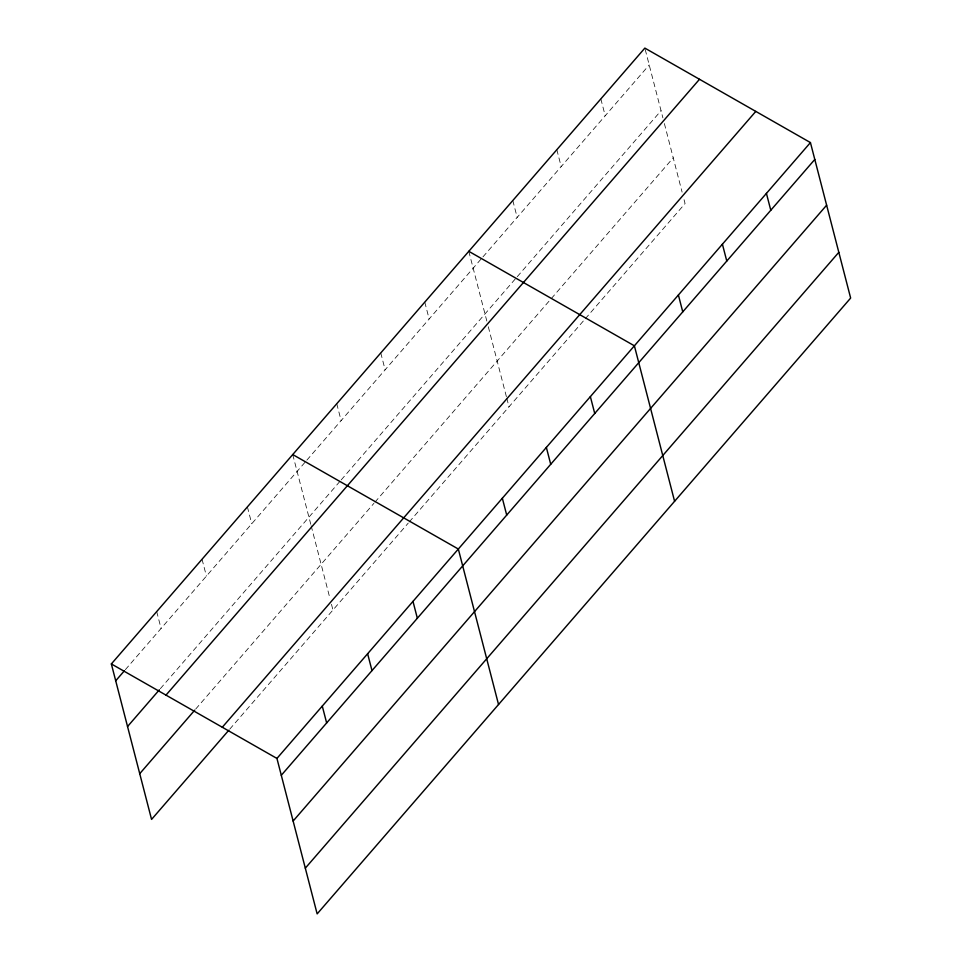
<?xml version="1.0" encoding="UTF-8"?>
<svg xmlns="http://www.w3.org/2000/svg" width="962" height="962" viewBox="0 0 962 962"><rect width="100%" height="100%" fill="white"/><g stroke="black" fill="none" stroke-linecap="round" stroke-linejoin="round"><path stroke-width="0.72" stroke-dasharray="4.81 3.61" d="M125.361 669.66L305.904 461.255M306.878 460.125L481.962 258.02M482.936 256.902L649.218 64.959M160.341 688.672L340.235 481.024M341.209 479.894L516.281 277.802M517.267 276.671L661.05 110.702M195.683 709.078L373.941 503.318M374.915 502.188L673.232 157.828M229.714 729.196L408.261 523.087M409.235 521.957L584.319 319.865M585.293 318.735L685.064 203.571L683.585 197.859M645.213 49.507L662.89 117.845M664.369 123.557L682.106 192.135M600.841 98.906L605.206 115.765M556.83 149.711L561.183 166.57M512.806 200.517L517.171 217.376M468.795 251.322L486.832 321.067M488.311 326.779L506.421 396.789M506.794 398.22L509.006 406.806M424.783 302.14L429.148 318.999M380.772 352.946L385.125 369.805M336.76 403.751L341.113 420.61M292.737 454.557L310.774 524.302M311.147 525.721L329.99 598.592M331.469 604.316L332.948 610.028M247.39 506.902L251.755 523.761M202.044 559.247L206.409 576.106M156.698 611.591L161.063 628.451"/><path stroke-width="1.44" d="M111.351 663.936L644.853 48.1L810.437 142.58L850.648 298.064L317.147 913.9L276.936 758.429L111.351 663.936L151.563 819.42L228.74 730.314M115.705 680.795L124.399 670.779M127.537 726.538L159.379 689.79M165.993 695.117L699.494 79.281M139.73 773.676L194.721 710.184M222.294 727.248L755.795 111.4M276.936 758.429L810.437 142.58M281.301 775.288L814.802 159.439M293.133 821.031L826.635 205.183M305.315 868.157L838.816 252.321M468.795 251.322L634.391 345.815L674.59 501.286M292.737 454.557L458.333 549.037L498.532 704.509M766.425 193.398L770.79 210.257M722.414 244.204L726.779 261.063M678.402 295.009L682.755 311.868M590.367 396.621L594.732 413.48M546.356 447.426L550.721 464.285M502.344 498.232L506.709 515.091M412.987 601.382L417.34 618.241M367.628 653.739L371.993 670.598M322.282 706.084L326.647 722.943"/></g></svg>
